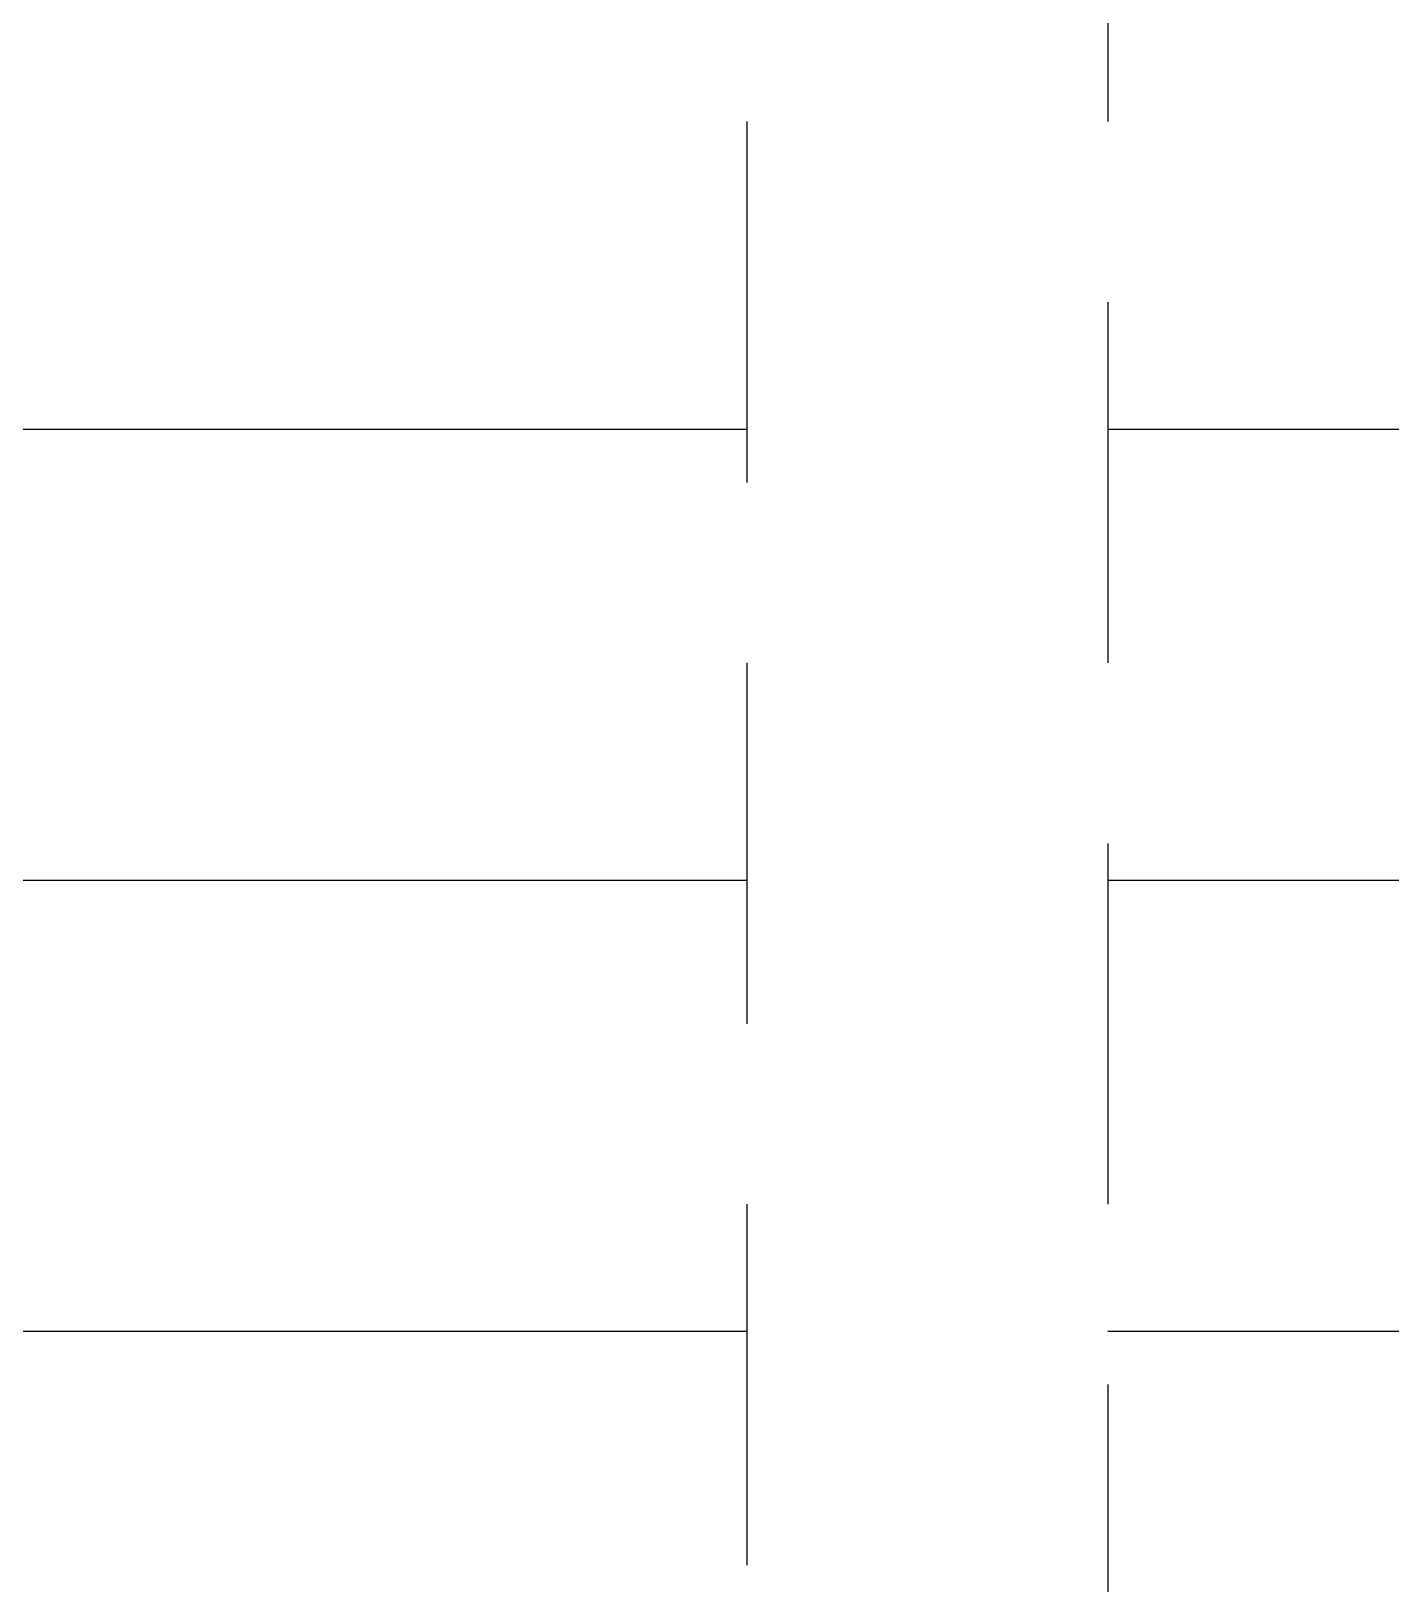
# Model space of a CAD drawing. Header units: inches. Extents: x 567115 to 582893, y 124948 to 133566.
# Drawn here: x 581099.3 to 581155.8, y 127170.8 to 127235.3 of the extents above; entities that cross this region are included whole.
import ezdxf

# ---------------------------------------------------------------- set-up
doc = ezdxf.new("R2010")
doc.units = ezdxf.units.IN
doc.header["$MEASUREMENT"] = 0
doc.linetypes.add('DASHED', pattern=[0.75, 0.5, -0.25])
doc.layers.add('kazeb', color=15, linetype='Continuous')
doc.layers.add('khatchin', color=15, linetype='DASHED')

msp = doc.modelspace()

# ---------------------------------------------------------------- hatches: boundary and pattern name
at = {"layer": 'kazeb'}
h = msp.add_hatch(dxfattribs=at)
h.set_pattern_fill('LINE', color=256, scale=150, style=2)
h.paths.add_polyline_path([(581129.066, 126991.539), (581129.066, 127606.539), (581094.066, 127606.539), (581094.066, 127691.539), (581179.066, 127691.539), (581179.066, 127606.539), (581144.066, 127606.539), (581144.066, 126991.539), (581179.066, 126991.539), (581179.066, 126929.539), (581793.066, 126929.539), (581793.065, 126991.539), (581829.066, 126991.539), (581829.066, 127606.539), (581794.066, 127606.539), (581794.066, 127691.539), (581879.066, 127691.539), (581879.066, 127606.539), (581844.066, 127606.539), (581844.066, 126991.539), (581878.065, 126991.54), (581878.066, 126929.538), (582594.066, 126929.541), (582594.066, 126991.539), (582656.066, 126991.539), (582656.066, 127591.539), (582594.066, 127591.539), (582594.066, 127664.039), (582377.066, 127664.039), (582377.066, 127924.539), (580444.066, 127924.539), (580444.066, 127691.539), (580479.566, 127691.539), (580479.566, 127606.539), (580444.066, 127606.539), (580444.066, 126991.539), (580479.066, 126991.539), (580479.066, 126929.538), (581078.566, 126929.541), (581078.566, 126991.539)])

# ---------------------------------------------------------------- linework, layer by layer
at = {"layer": 'khatchin', "ltscale": 30}
msp.add_lwpolyline([(581129.066, 126991.539), (581129.066, 127606.539), (581094.066, 127606.539), (581094.066, 127691.539), (581179.066, 127691.539), (581179.066, 127606.539), (581144.066, 127606.539), (581144.066, 126991.539), (581179.066, 126991.539), (581179.066, 126929.539), (581793.066, 126929.539), (581793.065, 126991.539), (581829.066, 126991.539), (581829.066, 127606.539), (581794.066, 127606.539), (581794.066, 127691.539), (581879.066, 127691.539), (581879.066, 127606.539), (581844.066, 127606.539), (581844.066, 126991.539), (581878.065, 126991.54), (581878.066, 126929.538), (582594.066, 126929.541)], dxfattribs=at)

doc.saveas('drawing.dxf')
